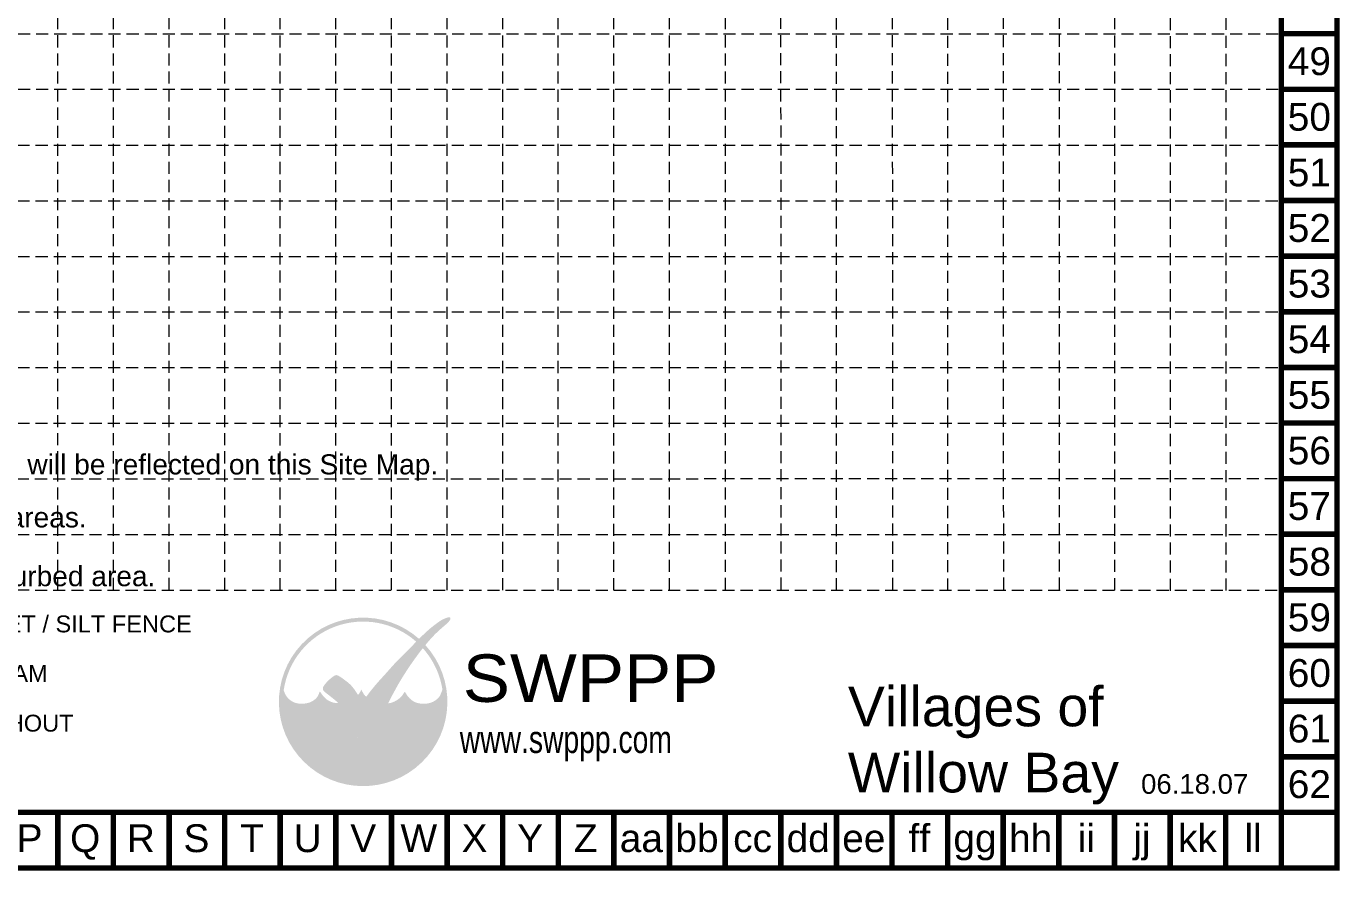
# Model space of a CAD drawing. Header units: inches. Extents: x 5975 to 9213, y 2836 to 8009.
# Drawn here: x 7307 to 9213, y 2836 to 4061 of the extents above; entities that cross this region are included whole.
import ezdxf
from ezdxf.enums import TextEntityAlignment as Align

# ---------------------------------------------------------------- set-up
doc = ezdxf.new("R2010")
doc.units = ezdxf.units.IN
doc.header["$MEASUREMENT"] = 0
doc.linetypes.add('DASHED', pattern=[0.75, 0.5, -0.25])
doc.linetypes.add('HIDDEN', pattern=[0.375, 0.25, -0.125])
for name, color, linetype in [('BASE', 7, 'Continuous'), ('GRID', 254, 'DASHED'), ('LEGEND', 7, 'Continuous')]:
    doc.layers.add(name, color=color, linetype=linetype)
doc.layers.add('LOGO', color=7, linetype='Continuous', lineweight=0)
doc.styles.add("L200'", font='ARIAL.TTF', dxfattribs={"height": 0.001969})
doc.styles.add('LOGO1', font='ROCKEB.TTF', dxfattribs={"height": 25})
doc.styles.get("Standard").update_dxf_attribs({"font": 'ARIAL.TTF'})

# ---------------------------------------------------------------- blocks, each defined once
blk = doc.blocks.new('new logo')
at = {"layer": 'LOGO'}
h = blk.add_hatch(color=170, dxfattribs=at)
h.paths.add_polyline_path([(67.43, 44.06), (66.82, 44.7), (66.35, 45.25), (65.96, 45.76), (65.54, 46.4), (65.09, 47.19), (64.7, 47.94), (64.44, 48.47), (64.18, 49.02), (63.92, 49.58), (63.67, 50.15), (63.31, 50.99), (62.9, 52), (62.6, 52.78), (62.42, 53.27), (62.25, 53.75), (62.07, 54.23), (61.88, 54.72), (61.69, 55.22), (61.48, 55.74), (61.26, 56.27), (61.03, 56.81), (60.78, 57.37), (60.52, 57.93), (60.25, 58.5), (59.96, 59.07), (59.66, 59.64), (59.34, 60.2), (59.02, 60.77), (58.68, 61.32), (58.34, 61.87), (57.99, 62.4), (57.64, 62.91), (57.29, 63.4), (56.95, 63.87), (56.61, 64.32), (56.27, 64.74), (55.93, 65.14), (55.58, 65.53), (55.23, 65.91), (54.91, 66.23), (53.98, 66.22), (52.92, 66.33), (52.05, 66.5), (51.45, 66.64), (50.85, 66.81), (50.26, 67.01), (49.41, 67.35), (48.33, 67.91), (47.34, 68.56), (46.46, 69.26), (45.69, 70.02), (45.01, 70.79), (44.44, 71.52), (43.98, 72.16), (43.6, 72.69), (43.42, 72.95), (43.25, 73.18), (43.1, 73.38), (42.96, 73.53), (42.85, 73.65), (42.75, 73.73), (42.66, 73.76), (42.59, 73.76), (42.53, 73.71), (42.48, 73.63), (42.43, 73.52), (42.38, 73.38), (42.33, 73.22), (42.19, 72.76), (41.96, 72.1), (41.67, 71.46), (41.36, 70.91), (40.98, 70.34), (40.53, 69.77), (40.01, 69.21), (39.42, 68.67), (38.77, 68.17), (38.06, 67.7), (37.31, 67.27), (36.53, 66.9), (35.73, 66.59), (34.88, 66.34), (33.96, 66.14), (32.97, 65.99), (31.89, 65.9), (30.76, 65.86), (29.65, 65.89), (28.59, 65.97), (27.62, 66.13), (26.71, 66.36), (25.83, 66.67), (24.95, 67.08), (24.08, 67.58), (23.21, 68.18), (22.36, 68.88), (21.76, 69.47), (21.37, 69.89), (20.98, 70.36), (20.61, 70.88), (20.24, 71.46), (19.89, 72.13), (19.54, 72.89), (19.19, 73.77), (18.85, 74.77, -0.595729), (106.28, 106.77), (106.97, 107.48), (107.53, 108.05), (108.12, 108.64, 37.93689), (112.29, 104.53), (112.05, 104.24), (111.57, 103.66), (111.09, 103.06), (110.61, 102.47, -0.146449), (123.57, 75.01), (123.33, 74.47), (123.13, 73.97), (122.94, 73.5), (122.77, 73.07), (122.51, 72.4), (122.22, 71.72), (121.9, 71.1), (121.52, 70.53), (121.11, 70), (120.66, 69.51), (120.15, 69.03), (119.62, 68.57), (119.04, 68.14), (118.44, 67.73), (117.81, 67.36), (117.15, 67.03), (116.47, 66.74), (115.76, 66.49), (115.03, 66.28), (114.28, 66.11), (113.5, 65.97), (112.72, 65.88), (111.92, 65.82), (111.11, 65.8), (110.29, 65.82), (109.44, 65.89), (108.56, 66.01), (107.66, 66.19), (106.75, 66.43), (105.88, 66.73), (105.05, 67.1), (104.26, 67.53), (103.5, 68.04), (102.78, 68.61), (102.07, 69.26), (101.4, 69.96), (100.78, 70.68), (100.24, 71.38), (99.83, 72.02), (99.55, 72.52), (99.4, 72.79), (99.26, 73.03), (99.13, 73.24), (99.02, 73.4), (98.92, 73.52), (98.82, 73.58), (98.72, 73.6), (98.63, 73.58), (98.54, 73.51), (98.45, 73.42), (98.36, 73.3), (98.26, 73.16), (98.17, 73), (98.06, 72.83), (97.8, 72.39), (97.42, 71.81), (96.93, 71.14), (96.41, 70.55), (95.93, 70.06), (95.41, 69.58), (94.84, 69.11), (94.21, 68.65), (93.52, 68.19), (92.75, 67.74), (91.9, 67.28), (90.95, 66.85), (90.08, 66.57), (89.39, 66.39), (88.62, 66.22), (87.78, 66.08), (87.59, 65.61), (87.38, 65.07), (87.13, 64.45), (86.86, 63.76), (86.57, 63), (86.26, 62.19), (85.94, 61.33), (85.6, 60.44), (85.25, 59.53), (84.91, 58.59), (84.56, 57.66), (84.21, 56.72), (83.87, 55.8), (83.53, 54.89), (83.21, 54.02), (82.9, 53.18), (82.61, 52.38), (82.34, 51.64), (82.09, 50.96), (81.86, 50.33), (81.65, 49.76), (81.33, 48.95), (80.94, 48.06), (80.54, 47.29), (80.1, 46.58), (79.62, 45.94), (79.13, 45.36), (78.61, 44.81), (78.1, 44.32), (77.57, 43.87), (77.04, 43.47), (76.48, 43.12), (75.9, 42.81), (75.31, 42.55), (74.58, 42.28), (73.74, 42.05), (72.97, 41.94), (72.25, 41.93), (71.55, 42.04), (70.87, 42.22), (70.06, 42.5), (69.36, 42.77), (68.67, 43.11), (68.04, 43.53)])
h.paths.add_polyline_path([(71.76, 72.04), (70.7, 73.9), (70.07, 75.23), (69.69, 74.29), (68.67, 72.59), (67.85, 71.67), (67.95, 71.51), (68.11, 71.24), (68.27, 70.99), (68.41, 70.76), (68.55, 70.55), (68.68, 70.37), (68.8, 70.21), (68.92, 70.07), (69.04, 69.95), (69.15, 69.84), (69.26, 69.75), (69.37, 69.67), (69.48, 69.59), (69.59, 69.52), (69.7, 69.46), (69.82, 69.41), (69.94, 69.36), (70.05, 69.32), (70.17, 69.28), (70.29, 69.25), (70.41, 69.22), (70.53, 69.2), (70.64, 69.18), (70.76, 69.17), (70.88, 69.16), (71, 69.15), (71.11, 69.15), (71.22, 69.16), (71.33, 69.17), (71.44, 69.19), (71.54, 69.21), (71.64, 69.24), (71.74, 69.27), (71.84, 69.31), (71.94, 69.35), (72.04, 69.4), (72.14, 69.45), (72.24, 69.51), (72.35, 69.58), (72.45, 69.65), (72.56, 69.72), (72.67, 69.81), (72.78, 69.9), (72.89, 70), (73, 70.1), (73.11, 70.21), (73.22, 70.34), (73.3, 70.42), (72.52, 71.08)], flags=17)
blk.add_hatch(color=240, dxfattribs=at).paths.add_polyline_path([(117.73, 117.3), (118.86, 118.16), (119.82, 118.88), (120.63, 119.47), (121.31, 119.95), (121.89, 120.34), (122.37, 120.64), (122.78, 120.89), (123.13, 121.1), (123.45, 121.27), (123.73, 121.42), (123.99, 121.55), (124.22, 121.67), (124.44, 121.77), (124.65, 121.85), (124.84, 121.93), (125.03, 122.01), (125.21, 122.09), (125.4, 122.16), (125.58, 122.23), (125.76, 122.3), (125.93, 122.37), (126.1, 122.44), (126.26, 122.49), (126.41, 122.55), (126.56, 122.6), (126.69, 122.64), (126.82, 122.67), (126.95, 122.71), (127.06, 122.73), (127.18, 122.76), (127.29, 122.78), (127.39, 122.79), (127.5, 122.8), (127.6, 122.81), (127.7, 122.82), (127.79, 122.82), (127.89, 122.82), (127.98, 122.82), (128.06, 122.81), (128.14, 122.8), (128.22, 122.79), (128.29, 122.78), (128.35, 122.76), (128.42, 122.74), (128.47, 122.72), (128.52, 122.7), (128.57, 122.67), (128.62, 122.64), (128.65, 122.61), (128.69, 122.57), (128.72, 122.53), (128.75, 122.49), (128.77, 122.44), (128.79, 122.39), (128.81, 122.34), (128.82, 122.28), (128.83, 122.21), (128.84, 122.14), (128.84, 122.07), (128.84, 122), (128.83, 121.92), (128.82, 121.84), (128.81, 121.76), (128.79, 121.68), (128.77, 121.6), (128.74, 121.52), (128.7, 121.44), (128.66, 121.35), (128.61, 121.26), (128.56, 121.16), (128.5, 121.06), (128.43, 120.95), (128.35, 120.83), (128.27, 120.7), (128.18, 120.57), (128.08, 120.42), (127.96, 120.27), (127.85, 120.12), (127.71, 119.96), (127.57, 119.79), (127.42, 119.62), (127.25, 119.44), (127.06, 119.24), (126.84, 119.03), (126.58, 118.79), (126.28, 118.52), (125.94, 118.21), (125.54, 117.86), (125.08, 117.47), (124.58, 117.04), (124.04, 116.57), (123.48, 116.08), (122.89, 115.57), (122.3, 115.05), (121.71, 114.53), (121.13, 114.01), (120.58, 113.5), (120.04, 112.99), (119.52, 112.49), (119.01, 111.99), (118.51, 111.49), (118.02, 110.99), (117.53, 110.47), (117.03, 109.94), (116.53, 109.4), (116.03, 108.85), (115.52, 108.29), (115.02, 107.71), (114.51, 107.14), (114.01, 106.56), (113.51, 105.98), (113.02, 105.4), (112.54, 104.82), (112.05, 104.24), (111.57, 103.66), (111.09, 103.06), (110.59, 102.44), (110.09, 101.8), (109.56, 101.13), (109.02, 100.43), (108.45, 99.68), (107.87, 98.9), (107.27, 98.1), (106.66, 97.27), (106.04, 96.43), (105.43, 95.59), (104.82, 94.74), (104.23, 93.91), (103.65, 93.08), (103.08, 92.27), (102.52, 91.46), (101.97, 90.65), (101.42, 89.84), (100.87, 89.01), (100.32, 88.18), (99.77, 87.33), (99.2, 86.45), (98.63, 85.56), (98.06, 84.66), (97.5, 83.76), (96.94, 82.87), (96.4, 81.99), (95.88, 81.13), (95.38, 80.29), (94.91, 79.49), (94.46, 78.72), (94.03, 77.96), (93.61, 77.23), (93.21, 76.5), (92.81, 75.77), (92.41, 75.04), (92.01, 74.29), (91.6, 73.54), (91.18, 72.77), (90.78, 72.02), (90.38, 71.27), (90, 70.56), (89.64, 69.88), (89.31, 69.25), (89.01, 68.69), (88.75, 68.19), (88.53, 67.74), (88.33, 67.32), (88.15, 66.92), (87.97, 66.52), (87.78, 66.08), (87.59, 65.61), (87.38, 65.07), (87.13, 64.45), (86.86, 63.76), (86.57, 63), (86.26, 62.19), (85.94, 61.33), (85.6, 60.44), (85.25, 59.53), (84.91, 58.59), (84.56, 57.66), (84.21, 56.72), (83.87, 55.8), (83.53, 54.89), (83.21, 54.02), (82.9, 53.18), (82.61, 52.38), (82.34, 51.64), (82.09, 50.96), (81.86, 50.33), (81.65, 49.76), (81.44, 49.23), (81.24, 48.75), (81.04, 48.29), (80.84, 47.87), (80.64, 47.48), (80.43, 47.11), (80.2, 46.75), (79.97, 46.41), (79.73, 46.09), (79.49, 45.78), (79.24, 45.49), (78.99, 45.21), (78.74, 44.95), (78.48, 44.69), (78.23, 44.45), (77.97, 44.21), (77.71, 43.99), (77.44, 43.78), (77.17, 43.58), (76.9, 43.39), (76.62, 43.21), (76.33, 43.04), (76.04, 42.89), (75.75, 42.75), (75.45, 42.62), (75.16, 42.5), (74.87, 42.39), (74.58, 42.29), (74.3, 42.2), (74.02, 42.13), (73.75, 42.07), (73.49, 42.02), (73.23, 41.98), (72.98, 41.95), (72.73, 41.94), (72.49, 41.93), (72.24, 41.94), (72.01, 41.97), (71.77, 42), (71.53, 42.05), (71.3, 42.11), (71.06, 42.17), (70.83, 42.24), (70.59, 42.32), (70.35, 42.4), (70.12, 42.48), (69.88, 42.57), (69.64, 42.66), (69.4, 42.76), (69.16, 42.87), (68.93, 42.98), (68.69, 43.11), (68.47, 43.25), (68.25, 43.39), (68.04, 43.55), (67.83, 43.72), (67.62, 43.9), (67.42, 44.09), (67.22, 44.28), (67.03, 44.49), (66.83, 44.69), (66.64, 44.9), (66.45, 45.13), (66.26, 45.36), (66.06, 45.62), (65.86, 45.91), (65.65, 46.23), (65.43, 46.59), (65.2, 47), (64.96, 47.45), (64.7, 47.94), (64.44, 48.47), (64.18, 49.02), (63.92, 49.58), (63.67, 50.15), (63.43, 50.71), (63.2, 51.26), (62.99, 51.78), (62.79, 52.29), (62.6, 52.78), (62.42, 53.27), (62.25, 53.75), (62.07, 54.23), (61.88, 54.72), (61.69, 55.22), (61.48, 55.74), (61.26, 56.27), (61.03, 56.81), (60.78, 57.37), (60.52, 57.93), (60.25, 58.5), (59.96, 59.07), (59.66, 59.64), (59.34, 60.2), (59.02, 60.77), (58.68, 61.32), (58.34, 61.87), (57.99, 62.4), (57.64, 62.91), (57.29, 63.4), (56.95, 63.87), (56.61, 64.32), (56.27, 64.74), (55.93, 65.14), (55.58, 65.53), (55.23, 65.91), (54.86, 66.28), (54.49, 66.65), (54.09, 67.01), (53.68, 67.39), (53.25, 67.76), (52.81, 68.14), (52.35, 68.52), (51.89, 68.9), (51.42, 69.28), (50.95, 69.66), (50.48, 70.04), (50.01, 70.41), (49.54, 70.78), (49.09, 71.13), (48.65, 71.47), (48.24, 71.8), (47.84, 72.11), (47.47, 72.4), (47.14, 72.66), (46.83, 72.9), (46.56, 73.11), (46.32, 73.3), (46.11, 73.47), (45.92, 73.63), (45.75, 73.78), (45.6, 73.92), (45.46, 74.05), (45.34, 74.18), (45.23, 74.31), (45.13, 74.44), (45.04, 74.56), (44.96, 74.69), (44.9, 74.82), (44.84, 74.96), (44.8, 75.1), (44.76, 75.24), (44.73, 75.39), (44.72, 75.54), (44.71, 75.69), (44.7, 75.84), (44.71, 75.99), (44.72, 76.15), (44.75, 76.3), (44.78, 76.45), (44.81, 76.6), (44.86, 76.75), (44.92, 76.9), (44.99, 77.06), (45.07, 77.23), (45.17, 77.4), (45.29, 77.59), (45.42, 77.8), (45.57, 78.01), (45.73, 78.24), (45.91, 78.48), (46.11, 78.73), (46.32, 78.99), (46.55, 79.26), (46.8, 79.54), (47.06, 79.83), (47.33, 80.13), (47.62, 80.43), (47.91, 80.73), (48.21, 81.04), (48.52, 81.34), (48.84, 81.64), (49.16, 81.93), (49.48, 82.21), (49.79, 82.48), (50.1, 82.74), (50.41, 82.98), (50.7, 83.21), (50.98, 83.42), (51.24, 83.62), (51.49, 83.79), (51.7, 83.95), (51.9, 84.08), (52.08, 84.19), (52.25, 84.29), (52.4, 84.38), (52.55, 84.45), (52.68, 84.51), (52.82, 84.56), (52.95, 84.61), (53.08, 84.64), (53.21, 84.67), (53.34, 84.69), (53.47, 84.7), (53.6, 84.7), (53.72, 84.69), (53.85, 84.68), (53.97, 84.65), (54.1, 84.62), (54.22, 84.58), (54.35, 84.54), (54.48, 84.48), (54.61, 84.43), (54.74, 84.36), (54.88, 84.3), (55.02, 84.23), (55.17, 84.15), (55.34, 84.06), (55.51, 83.97), (55.7, 83.86), (55.91, 83.73), (56.14, 83.59), (56.4, 83.42), (56.68, 83.23), (56.99, 83.01), (57.32, 82.78), (57.67, 82.53), (58.03, 82.27), (58.4, 81.99), (58.79, 81.71), (59.18, 81.42), (59.57, 81.13), (59.97, 80.83), (60.37, 80.53), (60.76, 80.22), (61.15, 79.91), (61.54, 79.59), (61.91, 79.27), (62.28, 78.93), (62.64, 78.6), (62.98, 78.25), (63.32, 77.9), (63.65, 77.54), (63.97, 77.17), (64.29, 76.79), (64.6, 76.4), (64.91, 76.01), (65.22, 75.6), (65.52, 75.19), (65.82, 74.78), (66.11, 74.37), (66.39, 73.96), (66.66, 73.57), (66.91, 73.18), (67.15, 72.81), (67.37, 72.45), (67.58, 72.12), (67.77, 71.8), (67.95, 71.51), (68.11, 71.24), (68.27, 70.99), (68.41, 70.76), (68.55, 70.55), (68.68, 70.37), (68.8, 70.21), (68.92, 70.07), (69.04, 69.95), (69.15, 69.84), (69.26, 69.75), (69.37, 69.67), (69.48, 69.59), (69.59, 69.52), (69.7, 69.46), (69.82, 69.41), (69.94, 69.36), (70.05, 69.32), (70.17, 69.28), (70.29, 69.25), (70.41, 69.22), (70.53, 69.2), (70.64, 69.18), (70.76, 69.17), (70.88, 69.16), (71, 69.15), (71.11, 69.15), (71.22, 69.16), (71.33, 69.17), (71.44, 69.19), (71.54, 69.21), (71.64, 69.24), (71.74, 69.27), (71.84, 69.31), (71.94, 69.35), (72.04, 69.4), (72.14, 69.45), (72.24, 69.51), (72.35, 69.58), (72.45, 69.65), (72.56, 69.72), (72.67, 69.81), (72.78, 69.9), (72.89, 70), (73, 70.1), (73.11, 70.21), (73.22, 70.34), (73.34, 70.47), (73.46, 70.61), (73.58, 70.77), (73.72, 70.94), (73.85, 71.12), (74, 71.32), (74.15, 71.53), (74.32, 71.77), (74.5, 72.01), (74.68, 72.27), (74.88, 72.55), (75.09, 72.84), (75.32, 73.15), (75.56, 73.46), (75.82, 73.79), (76.09, 74.14), (76.37, 74.49), (76.67, 74.87), (76.99, 75.25), (77.32, 75.65), (77.66, 76.07), (78.02, 76.5), (78.39, 76.95), (78.77, 77.42), (79.18, 77.91), (79.6, 78.4), (80.03, 78.92), (80.49, 79.45), (80.96, 80), (81.46, 80.56), (81.97, 81.13), (82.5, 81.72), (83.04, 82.31), (83.59, 82.91), (84.14, 83.51), (84.68, 84.1), (85.22, 84.68), (85.74, 85.25), (86.24, 85.81), (86.73, 86.35), (87.2, 86.89), (87.67, 87.41), (88.13, 87.94), (88.59, 88.46), (89.06, 88.98), (89.53, 89.52), (90.01, 90.05), (90.5, 90.6), (91, 91.16), (91.52, 91.73), (92.06, 92.31), (92.61, 92.9), (93.18, 93.5), (93.77, 94.12), (94.38, 94.75), (95.01, 95.39), (95.64, 96.03), (96.28, 96.68), (96.92, 97.32), (97.56, 97.96), (98.19, 98.58), (98.8, 99.19), (99.39, 99.77), (99.96, 100.34), (100.52, 100.9), (101.07, 101.45), (101.61, 101.98), (102.14, 102.52), (102.66, 103.05), (103.19, 103.59), (103.72, 104.13), (104.25, 104.67), (104.78, 105.23), (105.32, 105.78), (105.86, 106.34), (106.41, 106.91), (106.97, 107.48), (107.53, 108.05), (108.11, 108.62), (108.69, 109.2), (109.27, 109.77), (109.86, 110.34), (110.45, 110.91), (111.04, 111.47), (111.62, 112.02), (112.2, 112.56), (112.77, 113.1), (113.35, 113.62), (113.95, 114.16), (114.58, 114.71), (115.26, 115.3), (116.01, 115.91), (116.82, 116.58)])
at = {"layer": 'LOGO', "style": 'LOGO1'}
for s, height, width, p in [('SWPPP', 31.324, 1.115, (136.96, 67.05)), ('www.swppp.com', 18.1118, 0.77, (135.01, 33.35))]:
    blk.add_text(s, height=height, dxfattribs=dict(at, width=width)).set_placement(p)

msp = doc.modelspace()

# ---------------------------------------------------------------- linework, layer by layer
at = {"layer": 'BASE', "const_width": 8.07}
for points in [[(9209.4, 2839.7), (9209.4, 8005.2), (5981, 8005.2), (5981, 2839.7)], [(9128.7, 2920.4), (9128.7, 7924.4), (6061.7, 7924.4), (6061.7, 2920.4)]]:
    msp.add_lwpolyline(points, close=True, dxfattribs=at)
for points in [[(9209.4, 4050.4), (9128.7, 4050.4)], [(9209.4, 3969.7), (9128.7, 3969.7)], [(9209.4, 3889), (9128.7, 3889)], [(9209.4, 3808.2), (9128.7, 3808.2)], [(9209.4, 3727.5), (9128.7, 3727.5)], [(9209.4, 3646.8), (9128.7, 3646.8)], [(9209.4, 3566.1), (9128.7, 3566.1)], [(9209.4, 3485.4), (9128.7, 3485.4)], [(9209.4, 3404.7), (9128.7, 3404.7)], [(9209.4, 3324), (9128.7, 3324)], [(9209.4, 3243.3), (9128.7, 3243.3)], [(9209.4, 3162.6), (9128.7, 3162.6)], [(9209.4, 3081.9), (9128.7, 3081.9)], [(9209.4, 3001.1), (9128.7, 3001.1)], [(7353, 2920.4), (7353, 2839.7)], [(7433.7, 2920.4), (7433.7, 2839.7)], [(7514.5, 2920.4), (7514.5, 2839.7)], [(7595.2, 2920.4), (7595.2, 2839.7)], [(7675.9, 2920.4), (7675.9, 2839.7)], [(7756.6, 2920.4), (7756.6, 2839.7)], [(7837.3, 2920.4), (7837.3, 2839.7)], [(7918, 2920.4), (7918, 2839.7)], [(7998.7, 2920.4), (7998.7, 2839.7)], [(8079.4, 2920.4), (8079.4, 2839.7)], [(8160.1, 2920.4), (8160.1, 2839.7)], [(8240.8, 2920.4), (8240.8, 2839.7)], [(8321.6, 2920.4), (8321.6, 2839.7)], [(8402.3, 2920.4), (8402.3, 2839.7)], [(8483, 2920.4), (8483, 2839.7)], [(8563.7, 2920.4), (8563.7, 2839.7)], [(8644.4, 2920.4), (8644.4, 2839.7)], [(8725.1, 2920.4), (8725.1, 2839.7)], [(8805.8, 2920.4), (8805.8, 2839.7)], [(8886.5, 2920.4), (8886.5, 2839.7)], [(8967.2, 2920.4), (8967.2, 2839.7)], [(9047.9, 2920.4), (9047.9, 2839.7)], [(9128.7, 2920.4), (9128.7, 2839.7)], [(9209.4, 2920.4), (9128.7, 2920.4)]]:
    msp.add_lwpolyline(points, dxfattribs=at)
at = {"layer": 'GRID', "color": 252, "linetype": 'HIDDEN', "lineweight": 0, "ltscale": 70}
for p, q in [((7353, 3243.1), (7353, 7924.4)), ((7433.7, 3243.1), (7433.7, 7924.4)), ((7514.5, 3243.1), (7514.5, 7924.4)), ((7595.2, 3243.1), (7595.2, 7924.4)), ((7675.9, 3243), (7675.9, 7924.4)), ((7756.6, 3243), (7756.6, 7924.4)), ((7837.3, 3243), (7837.3, 7924.4)), ((7918, 3243), (7918, 7924.4)), ((7998.7, 3243), (7998.7, 7924.4)), ((8079.4, 3243), (8079.4, 7924.4)), ((8160.1, 3243), (8160.1, 7924.4)), ((8240.8, 3243), (8240.8, 7924.4)), ((8321.9, 3243.1), (8321.6, 7924.4)), ((8402.6, 3243.5), (8402.3, 7924.4)), ((8483.2, 3242.6), (8483, 7924.4)), ((8564.7, 3243.3), (8564, 7926.3)), ((8644.9, 3242.5), (8644.8, 7926.3)), ((8725.7, 3243.5), (8725.5, 7926.3)), ((8806.6, 3243.7), (8806.2, 7926.3)), ((8887.1, 3243), (8886.9, 7926.3)), ((8968, 3242), (8967.6, 7926.3)), ((9048.8, 3242.2), (9048.3, 7926.3)), ((6061.7, 4050.4), (9128.7, 4050.4)), ((6061.7, 3969.7), (9128.7, 3969.7)), ((6060.9, 3888.7), (9127.9, 3888.7)), ((6060.9, 3808), (9127.9, 3808)), ((6060.9, 3727.3), (9127.9, 3727.3)), ((6060.9, 3646.6), (9127.9, 3646.6)), ((6060.9, 3565.8), (9127.9, 3565.8)), ((6060.5, 3485.2), (9125.3, 3485)), ((6059.9, 3404.3), (9125.3, 3404.8)), ((6060.2, 3323.7), (9125.6, 3323.5)), ((6060.2, 3243.3), (9125.5, 3242.8))]:
    msp.add_line(p, q, dxfattribs=at)

# ---------------------------------------------------------------- block references
at = {"layer": 'GRID', "xscale": 2.199999911999839, "yscale": 2.199999911999839, "zscale": 2.199999912}
msp.add_blockref('new logo', (7639.4, 2933.2), dxfattribs=at)

# ---------------------------------------------------------------- texts
at = {"insert": (8499.6, 3102.9), "char_height": 57.6, "width": 422.632, "attachment_point": 1}
msp.add_mtext('Villages of Willow Bay', dxfattribs=at)
at = {"layer": 'BASE'}
for s, height, p in [('49', 40.35, (9169.3, 4010.5)), ('50', 40.35, (9169.3, 3929.8)), ('51', 40.35, (9169.3, 3849.1)), ('52', 40.35, (9169.3, 3768.4)), ('53', 40.35, (9169.3, 3687.7)), ('54', 40.35, (9169.3, 3607)), ('55', 40.35, (9169.3, 3526.3)), ('56', 40.35, (9169.3, 3445.6)), ('57', 40.35, (9169.3, 3364.9)), ('58', 40.35, (9169.3, 3284.2)), ('59', 40.35, (9169.3, 3203.4)), ('60', 40.35, (9169.3, 3122.7)), ('61', 40.35, (9169.3, 3042)), ('62', 40.35, (9169.3, 2961.3)), ('P', 40.4, (7312.1, 2882.9)), ('Q', 40.4, (7392.8, 2882.9)), ('R', 40.4, (7473.5, 2882.9)), ('S', 40.4, (7554.2, 2882.9)), ('T', 40.4, (7634.9, 2882.9)), ('U', 40.4, (7715.6, 2882.9)), ('V', 40.4, (7796.3, 2882.9)), ('W', 40.4, (7877, 2882.9)), ('X', 40.4, (7957.8, 2882.9)), ('Y', 40.4, (8038.5, 2882.9)), ('Z', 40.4, (8119.2, 2882.9)), ('bb', 40.35, (8280.6, 2882.9)), ('dd', 40.35, (8442, 2882.9)), ('ff', 40.35, (8603.4, 2882.9)), ('hh', 40.35, (8764.9, 2882.9)), ('ii', 40.35, (8845.6, 2882.9)), ('jj', 40.35, (8926.3, 2882.9)), ('kk', 40.35, (9007, 2882.9)), ('ll', 40.35, (9087.7, 2882.9)), ('aa', 40.35, (8199.9, 2882.9)), ('cc', 40.35, (8361.3, 2882.9)), ('ee', 40.35, (8522.7, 2882.9)), ('gg', 40.35, (8684.1, 2882.9))]:
    msp.add_text(s, height=height, dxfattribs=at).set_placement(p, align=Align.MIDDLE_CENTER)
at = {"layer": 'BASE', "color": 7, "style": "L200'"}
for s, p in [('Location of concrete washout will be determined in the field and will be reflected on this Site Map.', (6150.3, 3410.8)), ('Stabilization practices are expected to be used at all disturbed areas.', (6150.3, 3333.9)), ('For lots North of Eldorado Parkway, DR Horton lots are the disturbed area.', (6148.1, 3248.6))]:
    msp.add_text(s, height=29.199, dxfattribs=at).set_placement(p)
at = {"layer": 'BASE'}
msp.add_text('06.18.07', height=28.61, dxfattribs=at).set_placement((9002.9, 2947.3), align=Align.CENTER)
at = {"layer": 'LEGEND', "style": "L200'"}
for s, p in [('EROSION BLANKET / SILT FENCE', (6997.9, 3181.6)), ('RIPRAP / ROCK DAM', (6998, 3109.8)), ('CONCRETE WASHOUT', (6999.5, 3037.6))]:
    msp.add_text(s, height=24.499, dxfattribs=at).set_placement(p)

doc.saveas('drawing.dxf')
